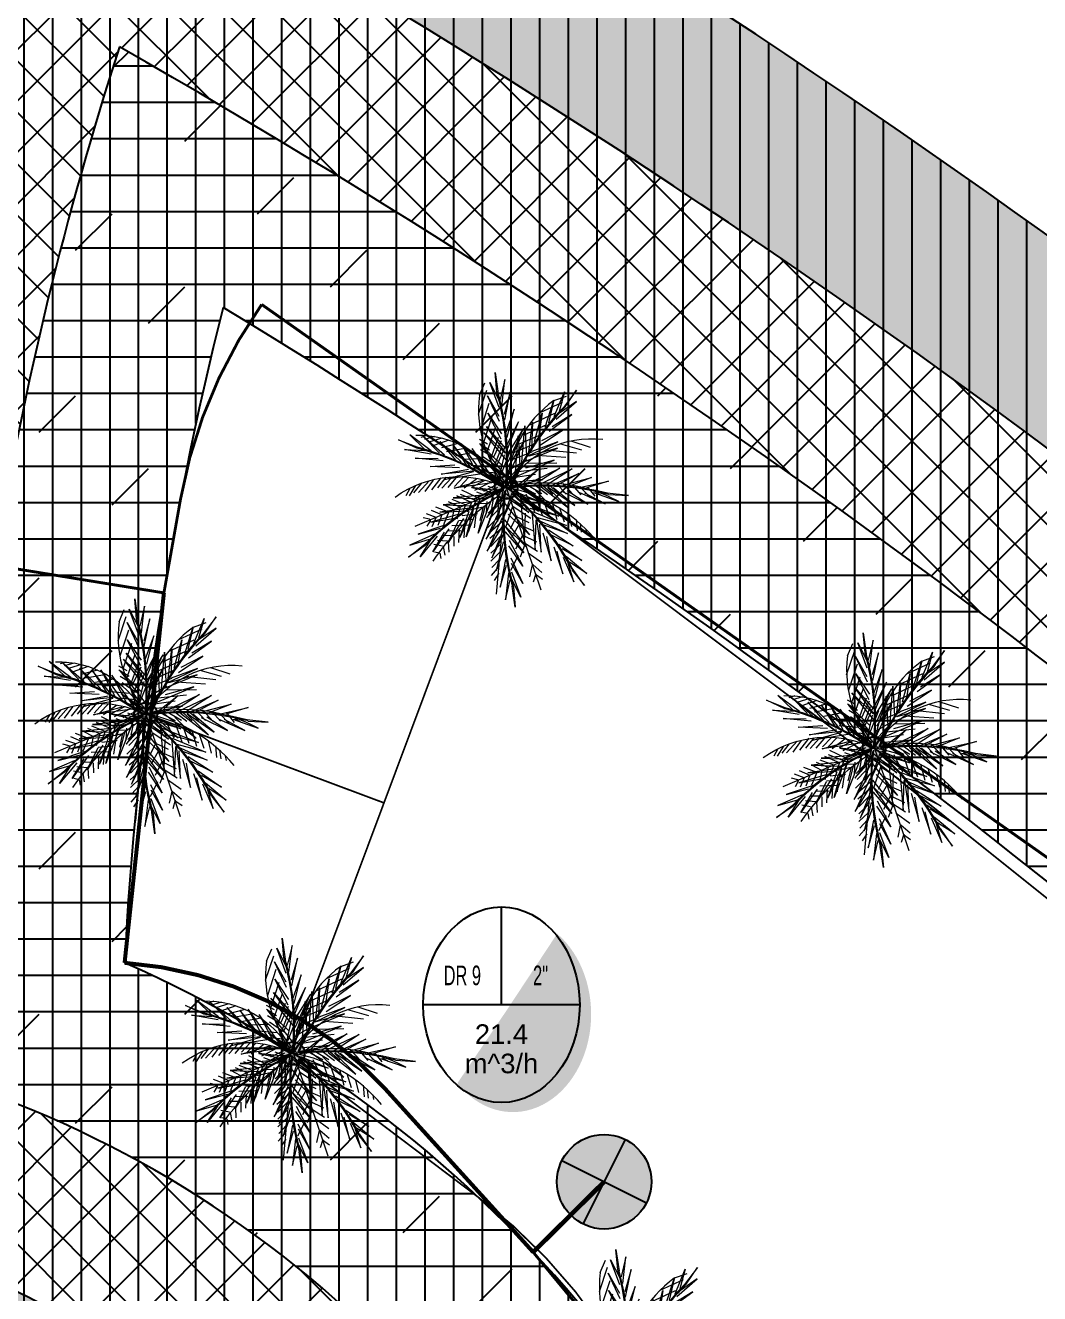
# Model space of a CAD drawing. Extents: x 671027 to 671614, y 802418 to 802669.
# Drawn here: x 671304.02 to 671321.72, y 802495.38 to 802517.52 of the extents above; entities that cross this region are included whole.
import ezdxf
from ezdxf.enums import TextEntityAlignment as Align

# ---------------------------------------------------------------- set-up
doc = ezdxf.new("R2010")
doc.units = 0
for name, color, linetype in [('Bubbler 110', 1, 'Continuous'), ('drip line', 7, 'Continuous'), ('L-VALV-NOTN', 7, 'Continuous'), ('L-VALV-SYMB', 7, 'Continuous'), ('L-ZONE-ATTR-VALV', 7, 'Continuous'), ('Pipe-Lateral-10 Bars-32mm', 7, 'Continuous'), ('Pipe-Lateral-10 Bars-50mm', 7, 'Continuous'), ('Pipe-Lateral-10 Bars-75mm', 7, 'Continuous'), ('Pipe-Lateral-10 Bars-90mm', 7, 'Continuous'), ('shrubs-Gc', 7, 'Continuous')]:
    doc.layers.add(name, color=color, linetype=linetype)
doc.layers.add('L-SYMB-TRIM', color=7, linetype='Continuous', true_color=0x000000)
doc.layers.add('palm bltshardia', color=8, linetype='Continuous', lineweight=15)
doc.styles.get("Standard").update_dxf_attribs({"font": 'arial.ttf'})
doc.styles.add('ValveZoneLabelText', font='arial.ttf', dxfattribs={"height": 0.2})
doc.linetypes.add('32mm', pattern='A,0.5,-0.2,["32mm",Standard,S=0.1,R=0,X=-0.1,Y=-0.05],-0.5', length=1.2)
doc.linetypes.add('50mm', pattern='A,0.5,-0.2,["50mm",Standard,S=0.1,R=0,X=-0.1,Y=-0.05],-0.5', length=1.2)
doc.linetypes.add('75mm', pattern='A,0.5,-0.2,["75mm",Standard,S=0.1,R=0,X=-0.1,Y=-0.05],-0.5', length=1.2)
doc.linetypes.add('90mm', pattern='A,0.5,-0.2,["90mm",Standard,S=0.1,R=0,X=-0.1,Y=-0.05],-0.5', length=1.2)
doc.linetypes.add('PIPE 90', pattern='A,12.7,-5.08,["GAS",Standard,S=2.54,R=0,X=-2.54,Y=-1.27],-6.35', length=24.13)
pattern_1 = [(90, (0, 0), (-0.5, 0), [])]

# ---------------------------------------------------------------- blocks, each defined once
blk = doc.blocks.new('aer')
at = {"layer": 'palm bltshardia', "color": 60}
for p, q in [((-0.891, 1.136, -0.051), (-0.879, 1.331, -0.051)), ((-0.255, 1.133, -0.051), (-0.058, 1.356, -0.051)), ((-0.81, 0.872, -0.051), (-0.819, 1.243, -0.051)), ((-0.278, 0.753, -0.051), (-0.062, 1.138, -0.051)), ((-0.277, 0.977, -0.051), (-0.076, 1.224, -0.051)), ((-0.707, 0.675, -0.051), (-0.718, 1.075, -0.051)), ((-0.258, 0.596, -0.051), (-0.065, 0.972, -0.051)), ((-0.603, 0.53, -0.051), (-0.613, 0.908, -0.051)), ((-0.51, 0.415, -0.051), (-0.513, 0.771, -0.051)), ((-0.21, 0.41, -0.051), (-0.041, 0.821, -0.051)), ((0.825, 0.752, -0.051), (0.985, 0.699, -0.051)), ((0.904, 0.782, -0.051), (1.026, 0.747, -0.051)), ((1.011, 0.826, -0.051), (1.077, 0.81, -0.051)), ((-0.425, 0.295, -0.051), (-0.425, 0.655, -0.051)), ((-0.339, 0.232, -0.051), (-0.331, 0.554, -0.051)), ((-0.149, 0.254, -0.051), (-0.025, 0.658, -0.051)), ((0.575, 0.6, -0.051), (0.788, 0.582, -0.051)), ((0.714, 0.682, -0.051), (0.895, 0.65, -0.051)), ((-0.217, 0.114, -0.051), (-0.257, 0.443, -0.051)), ((-0.095, 0.15, -0.051), (-0.012, 0.47, -0.051)), ((0.371, 0.427, -0.051), (0.632, 0.412, -0.051)), ((0.48, 0.526, -0.051), (0.717, 0.496, -0.051)), ((-1.388, 0.173, -0.051), (-1.523, 0.314, -0.051)), ((-1.139, 0.052, -0.051), (-1.417, 0.299, -0.051)), ((-0.925, -0.006, -0.051), (-1.225, 0.258, -0.051)), ((-0.748, -0.029, -0.051), (-1.032, 0.221, -0.051)), ((-0.6, -0.038, -0.051), (-0.863, 0.202, -0.051)), ((-0.454, -0.058, -0.051), (-0.718, 0.187, -0.051)), ((-0.349, -0.038, -0.051), (-0.579, 0.187, -0.051)), ((0.196, 0.228, -0.051), (0.479, 0.242, -0.051)), ((0.29, 0.343, -0.051), (0.575, 0.325, -0.051)), ((-0.18, -0.029, -0.051), (-0.449, 0.166, -0.051)), ((0.119, 0.117, -0.051), (0.41, 0.15, -0.051))]:
    blk.add_line(p, q, dxfattribs=at)
at = {"layer": 'palm bltshardia', "elevation": -0.051}
for points in [[(-0.74, 1.253), (-0.9, 1.5), (-0.747, 1.23)], [(0.677, 1.327), (0.807, 1.59), (0.653, 1.32)], [(-1.325, 0.422), (-1.605, 0.513), (-1.304, 0.434)], [(1.474, 0.41), (1.758, 0.487), (1.454, 0.424)], [(1.37, -0.471), (1.65, -0.562), (1.35, -0.483)], [(-1.038, -0.969), (-1.257, -1.165), (-1.038, -0.945)], [(0.31, -1.415), (0.371, -1.703), (0.289, -1.403)]]:
    blk.add_lwpolyline(points, dxfattribs=at)
at = {"layer": 'palm bltshardia', "color": 52, "elevation": -0.051}
for points in [[(-0.674, 1.05), (-0.948, 1.329), (-0.715, 1.143)], [(-0.629, 1.061), (-0.748, 1.433), (-0.692, 1.141)], [(0.421, 1.002), (0.498, 1.407), (0.461, 1.073)], [(0.484, 0.952), (0.786, 1.232), (0.523, 1.022)], [(-0.372, 0.679), (-0.449, 1.098), (-0.424, 0.739)], [(0.226, 0.576), (0.227, 1.052), (0.262, 0.648)], [(-0.455, 0.644), (-0.79, 0.908), (-0.484, 0.718)], [(-0.243, 0.4), (-0.234, 0.912), (-0.291, 0.483)], [(0.073, 0.241), (0.046, 0.832), (0.12, 0.405)], [(0.228, 0.559), (0.631, 0.814), (0.27, 0.628)], [(-1.112, 0.409), (-1.451, 0.603), (-1.212, 0.425)], [(-0.664, 0.301), (-1.004, 0.558), (-0.742, 0.31)], [(-0.251, 0.358), (-0.722, 0.605), (-0.315, 0.456)], [(-0.334, 0.177), (-0.694, 0.569), (-0.446, 0.214)], [(0.472, 0.216), (0.851, 0.589), (0.585, 0.247)], [(0.807, 0.324), (1.16, 0.563), (0.886, 0.329)], [(1.26, 0.408), (1.609, 0.585), (1.361, 0.419)], [(-1.111, 0.363), (-1.501, 0.383), (-1.204, 0.404)], [(-0.02, 0.001), (-0.243, 0.382), (-0.081, 0.025)], [(0.009, 0.105), (0.103, 0.536), (-0.019, 0.164)], [(0.083, 0.078), (0.397, 0.386), (0.148, 0.085)], [(0.094, 0.247), (0.608, 0.539), (0.207, 0.374)], [(1.257, 0.363), (1.648, 0.363), (1.352, 0.399)], [(-0.675, 0.212), (-1.1, 0.179), (-0.747, 0.247)], [(0.51, 0.195), (0.995, 0.031), (0.603, 0.216)], [(0.814, 0.234), (1.237, 0.18), (0.887, 0.265)], [(-0.373, 0.158), (-0.866, 0.018), (-0.465, 0.183)], [(-0.024, -0.011), (-0.416, -0.211), (-0.088, 0.002)], [(0.069, -0.039), (0.462, 0.162), (0.133, -0.051)], [(-0.021, -0.049), (-0.462, -0.051), (-0.073, -0.09)], [(0.022, -0.075), (-0.197, -0.458), (0.031, -0.14)], [(-0.013, -0.058), (-0.035, -0.498), (-0.056, -0.107)], [(0.034, -0.072), (0.404, -0.312), (0.055, -0.134)], [(0.066, -0.051), (0.288, -0.432), (0.127, -0.075)], [(0.419, -0.208), (0.911, -0.068), (0.511, -0.233)], [(-0.33, -0.233), (-0.849, -0.348), (-0.418, -0.311)], [(-0.334, -0.276), (-0.459, -0.773), (-0.402, -0.343)], [(0.38, -0.226), (0.739, -0.618), (0.491, -0.263)], [(0.709, -0.351), (1.049, -0.607), (0.788, -0.36)], [(0.721, -0.261), (1.146, -0.229), (0.792, -0.296)], [(-0.603, -0.456), (-0.995, -0.622), (-0.65, -0.52)], [(-0.531, -0.511), (-0.716, -0.895), (-0.597, -0.555)], [(0.027, -0.435), (-0.133, -0.942), (0.05, -0.549)], [(0.062, -0.459), (0.43, -0.816), (0.087, -0.551)], [(1.156, -0.413), (1.547, -0.432), (1.249, -0.453)], [(1.157, -0.458), (1.496, -0.653), (1.257, -0.474)], [(-0.92, -0.79), (-1.258, -0.987), (-0.984, -0.869)], [(-0.88, -0.812), (-1.092, -1.141), (-0.961, -0.873)], [(0.084, -0.782), (0.031, -1.205), (0.115, -0.855)], [(0.167, -0.748), (0.408, -1.099), (0.172, -0.827)], [(0.214, -1.224), (0.216, -1.615), (0.251, -1.319)], [(0.254, -1.2), (0.432, -1.548), (0.265, -1.301)]]:
    blk.add_lwpolyline(points, dxfattribs=at)
at = {"layer": 'palm bltshardia', "color": 64, "elevation": -0.051}
for points in [[(-0.51, 0.897), (-0.602, 1.299), (-0.551, 0.966)], [(0.566, 1.137), (0.83, 1.426), (0.604, 1.231)], [(-0.585, 0.868), (-0.897, 1.137), (-0.626, 0.937)], [(0.292, 0.778), (0.353, 1.2), (0.342, 0.84)], [(-0.298, 0.478), (-0.317, 0.955), (-0.337, 0.549)], [(0.146, 0.458), (0.125, 0.989), (0.199, 0.563)], [(0.364, 0.723), (0.688, 0.999), (0.39, 0.798)], [(-0.095, 0.207), (-0.091, 0.798), (-0.148, 0.369)], [(-0.913, 0.369), (-1.252, 0.602), (-0.99, 0.392)], [(-0.313, 0.485), (-0.726, 0.725), (-0.358, 0.553)], [(0.187, 0.472), (0.635, 0.72), (0.235, 0.555)], [(0.612, 0.236), (0.966, 0.557), (0.69, 0.258)], [(1.059, 0.379), (1.41, 0.595), (1.138, 0.398)], [(-0.474, 0.204), (-0.81, 0.542), (-0.55, 0.23)], [(-0.1, 0.185), (-0.625, 0.458), (-0.218, 0.308)], [(-0.129, 0.074), (-0.526, 0.513), (-0.278, 0.157)], [(0.047, 0.113), (-0.064, 0.539), (0.073, 0.172)], [(0.262, 0.124), (0.681, 0.542), (0.415, 0.2)], [(-0.922, 0.289), (-1.334, 0.276), (-1, 0.312)], [(-0.463, 0.191), (-0.929, 0.088), (-0.541, 0.21)], [(0.119, 0.08), (0.5, 0.3), (0.143, 0.14)], [(0.601, 0.224), (1.061, 0.097), (0.681, 0.239)], [(1.065, 0.298), (1.475, 0.264), (1.143, 0.317)], [(-0.148, 0.064), (-0.719, -0.091), (-0.319, 0.074)], [(0.083, 0.065), (0.409, -0.232), (0.148, 0.06)], [(0.194, -0.113), (0.765, 0.041), (0.364, -0.124)], [(0.281, 0.113), (0.843, -0.071), (0.451, 0.114)], [(-0.139, -0.107), (-0.717, -0.231), (-0.285, -0.194)], [(-0.139, -0.129), (-0.291, -0.7), (-0.234, -0.271)], [(0.175, -0.124), (0.572, -0.562), (0.324, -0.207)], [(0.509, -0.24), (0.974, -0.138), (0.587, -0.26)], [(-0.424, -0.34), (-0.884, -0.463), (-0.484, -0.393)], [(-0.407, -0.338), (-0.551, -0.792), (-0.463, -0.396)], [(0.013, -0.206), (-0.168, -0.769), (0.015, -0.376)], [(0.032, -0.217), (0.451, -0.634), (0.108, -0.37)], [(0.519, -0.254), (0.856, -0.591), (0.596, -0.279)], [(0.967, -0.338), (1.379, -0.325), (1.045, -0.361)], [(0.079, -0.553), (0.401, -0.905), (0.101, -0.631)], [(0.958, -0.419), (1.298, -0.652), (1.036, -0.441)], [(-0.786, -0.638), (-1.158, -0.815), (-0.845, -0.694)], [(-0.721, -0.686), (-0.916, -1.049), (-0.78, -0.742)], [(0.073, -0.569), (-0.052, -1.029), (0.088, -0.648)], [(0.149, -1.032), (0.117, -1.442), (0.168, -1.11)], [(0.223, -1), (0.44, -1.35), (0.242, -1.078)]]:
    blk.add_lwpolyline(points, dxfattribs=at)
at = {"layer": 'palm bltshardia', "color": 13, "elevation": -0.051}
for points in [[(0.679, 1.294, 0.163977), (0.009, 0.019, -5.135633)], [(-0.891, 1.136, 0.234869), (0.008, 0.007, 2.6185)], [(1.191, 0.889, 0.174923), (0.009, 0.019, -4.874429)], [(-1.388, 0.173, 0.234869), (0.051, 0.063, 2.6185)]]:
    blk.add_lwpolyline(points, format="xyb", dxfattribs=at)
at = {"layer": 'palm bltshardia', "color": 60, "elevation": -0.051}
for points in [[(0.459, 1.092), (0.619, 1.137)], [(0.57, 1.168), (0.645, 1.225)], [(0.346, 0.901), (0.522, 0.958)], [(0.406, 0.989), (0.614, 1.066)], [(0.232, 0.696), (0.429, 0.764)], [(0.268, 0.782), (0.488, 0.862)], [(0.15, 0.486), (0.355, 0.584)], [(0.192, 0.581), (0.389, 0.672)], [(0.092, 0.302), (0.284, 0.444)], [(0.113, 0.39), (0.329, 0.511)], [(-0.476, 0.001), (-0.659, 0.21)], [(-0.344, -0.005), (-0.564, 0.236)], [(-0.198, -0.001), (-0.478, 0.278)], [(0.048, 0.193), (0.251, 0.359)], [(-0.476, 0.001), (-0.651, -0.125)], [(0.132, -0.016), (0.347, 0.123)], [(0.29, -0.013), (0.55, 0.155)], [(0.436, -0.04), (0.597, 0.101)], [(0.555, -0.049), (0.726, 0.112)], [(0.724, -0.058), (0.9, 0.095)], [(0.858, -0.062), (1.03, 0.056)], [(0.997, -0.081), (1.205, 0.046)], [(-0.688, 0), (-0.795, -0.082)], [(-0.598, -0.007), (-0.74, -0.106)], [(-0.525, -0.157), (-0.625, -0.418)], [(-0.344, -0.005), (-0.553, -0.137)], [(-0.367, -0.091), (-0.498, -0.341)], [(-0.251, -0.055), (-0.363, -0.254)], [(-0.147, -0.032), (-0.263, -0.217)], [(-0.163, -0.164), (-0.144, -0.437)], [(-0.001, -0.11), (-0.118, -0.234)], [(-0.094, -0.105), (-0.081, -0.326)], [(-0.003, -0.151), (-0.028, -0.305)], [(0.042, -0.131), (0.164, -0.228)], [(0.103, -0.075), (0.236, -0.386)], [(0.189, -0.097), (0.322, -0.407)], [(0.29, -0.023), (0.519, -0.229)], [(0.305, -0.161), (0.429, -0.48)], [(0.437, -0.019), (0.574, -0.184)], [(0.556, -0.029), (0.699, -0.215)], [(0.724, -0.048), (0.874, -0.227)], [(0.857, -0.065), (1.008, -0.209)], [(1.18, -0.085), (1.34, -0.007)], [(1.18, -0.094), (1.325, -0.196)], [(1.32, -0.104), (1.43, -0.038)], [(1.32, -0.098), (1.418, -0.18)], [(-0.754, -0.298), (-0.822, -0.593)], [(-0.654, -0.229), (-0.713, -0.49)], [(-0.286, -0.34), (-0.232, -0.566)], [(-0.219, -0.243), (-0.203, -0.469)], [(-0.002, -0.222), (-0.116, -0.329)], [(-0.002, -0.308), (-0.108, -0.42)], [(0.047, -0.233), (0.01, -0.392)], [(0.112, -0.327), (0.049, -0.488)], [(0.06, -0.226), (0.195, -0.318)], [(0.075, -0.338), (0.231, -0.415)], [(0.425, -0.226), (0.506, -0.483)], [(0.522, -0.296), (0.588, -0.511)], [(0.621, -0.36), (0.699, -0.542)], [(0.974, -0.228), (1.131, -0.415)], [(-0.966, -0.495), (-0.98, -0.727)], [(-0.864, -0.39), (-0.901, -0.638)], [(-0.388, -0.512), (-0.311, -0.683)], [(-0.353, -0.437), (-0.28, -0.608)], [(-0.002, -0.409), (-0.051, -0.459), (-0.22, -0.606)], [(-0.002, -0.478), (-0.172, -0.649)], [(-0.002, -0.548), (-0.171, -0.706)], [(-0.002, -0.409), (0.047, -0.459), (0.121, -0.528)], [(-0.002, -0.478), (0.102, -0.583)], [(-0.002, -0.548), (0.105, -0.657)], [(0.129, -0.42), (0.091, -0.619)], [(0.187, -0.532), (0.125, -0.75)], [(0.126, -0.419), (0.288, -0.539)], [(0.158, -0.54), (0.351, -0.659)], [(0.729, -0.411), (0.789, -0.581)], [(0.829, -0.453), (0.894, -0.625)], [(0.922, -0.499), (0.988, -0.649)], [(1.013, -0.55), (1.089, -0.703)], [(-1.094, -0.665), (-1.113, -0.814)], [(-1.032, -0.575), (-1.052, -0.757)], [(-0.446, -0.674), (-0.361, -0.861)], [(-0.435, -0.581), (-0.335, -0.782)], [(-0.003, -0.64), (-0.149, -0.79)], [(-0.003, -0.726), (-0.14, -0.854)], [(-0.003, -0.64), (0.116, -0.754)], [(-0.003, -0.726), (0.14, -0.841)], [(0.239, -0.622), (0.171, -0.827)], [(0.181, -0.642), (0.37, -0.747)], [(0.286, -0.717), (0.199, -0.946)], [(1.102, -0.589), (1.171, -0.694)], [(-1.152, -0.763), (-1.161, -0.855)], [(-0.505, -0.816), (-0.4, -1.009)], [(-0.485, -0.747), (-0.393, -0.918)], [(-0.002, -0.904), (-0.144, -1.051)], [(-0.003, -0.829), (-0.127, -0.93)], [(-0.004, -0.904), (0.136, -1.052)], [(-0.003, -0.829), (0.138, -0.925)], [(0.211, -0.744), (0.429, -0.854)], [(0.316, -0.854), (0.242, -1.038)], [(0.28, -0.865), (0.459, -0.951)], [(-0.534, -0.991), (-0.439, -1.198)], [(-0.519, -0.935), (-0.414, -1.11)], [(-0.003, -1.014), (-0.124, -1.13)], [(-0.003, -1.106), (-0.107, -1.216)], [(-0.005, -1.014), (0.116, -1.131)], [(-0.005, -1.106), (0.099, -1.216)], [(0.341, -0.985), (0.28, -1.117)], [(0.381, -1.09), (0.311, -1.222)], [(0.351, -0.979), (0.485, -1.034)], [(0.392, -1.083), (0.533, -1.133)], [(-0.547, -1.202), (-0.446, -1.344)], [(-0.543, -1.113), (-0.461, -1.266)], [(-0.003, -1.199), (-0.015, -1.204), (-0.072, -1.28)], [(-0.005, -1.199), (0.007, -1.204), (0.063, -1.28)], [(0.42, -1.186), (0.348, -1.292)], [(0.428, -1.18), (0.553, -1.209)], [(0.496, -1.263), (0.45, -1.328)], [(0.496, -1.263), (0.574, -1.28)], [(-0.541, -1.292), (-0.468, -1.389)]]:
    blk.add_lwpolyline(points, dxfattribs=at)
at = {"layer": 'palm bltshardia', "color": 13, "elevation": -0.051}
for points in [[(1.572, -0.121), (-0.008, 0.006)], [(-0.001, -0.009), (-0.005, -1.443)], [(0.023, -0.021), (1.368, -0.745)]]:
    blk.add_lwpolyline(points, dxfattribs=at)
at = {"layer": 'palm bltshardia', "color": 60, "elevation": -0.051}
blk.add_lwpolyline([(0.564, -1.395, -0.096681), (0.06, -0.134, 0.41346)], format="xyb", dxfattribs=at)
at = {"layer": 'palm bltshardia', "color": 15}
for centre, radius, start, end in [((3.668, -0.983, -0.051), 3.795, 142.5718, 163.5983), ((3.668, -0.983, -0.051), 3.781, 142.2898, 163.5983), ((2.757, 2.687, -0.051), 3.795, 202.5718, 223.5983), ((2.757, 2.687, -0.051), 3.781, 202.2898, 223.5983), ((-1.82, -3.326, -0.051), 3.781, 61.1603, 82.4687), ((-1.82, -3.326, -0.051), 3.795, 61.1603, 82.1867), ((1.778, -3.358, -0.051), 3.795, 94.9049, 115.9313), ((1.778, -3.358, -0.051), 3.781, 94.6228, 115.9313), ((1.96, -3.271, -0.051), 3.795, 121.1603, 142.1867), ((1.96, -3.271, -0.051), 3.781, 121.1603, 142.4687), ((3.803, 0.03, -0.051), 3.795, 181.1603, 202.1867), ((3.803, 0.03, -0.051), 3.781, 181.1603, 202.4687), ((1.866, 3.277, -0.051), 3.795, 241.1603, 262.1867), ((1.866, 3.277, -0.051), 3.781, 241.1603, 262.4687)]:
    blk.add_arc(centre, radius, start, end, dxfattribs=at)
at = {"layer": 'palm bltshardia', "color": 60, "extrusion": (0, 0, -1)}
for centre, major_axis, start_param, end_param in [((1.156, 0.858, -0.051), (0.869, -1.145), 1.597919, 2.736382), ((0.009, 0.019, -0.051), (-0.0166, -0.0126), 4.61587, 6.963033), ((1.019, -1.193, -0.051), (-1.248, -0.947), 0.42674, 1.511951)]:
    blk.add_ellipse(centre, major_axis=major_axis, ratio=1, start_param=start_param, end_param=end_param, dxfattribs=at)
at = {"layer": 'palm bltshardia', "color": 13, "extrusion": (0, 0, -1)}
blk.add_ellipse((0.106, -1.436, -0.051), major_axis=(0.863, -1.136), ratio=1, start_param=2.601404, end_param=3.68612, dxfattribs=at)
blk = doc.blocks.new('Bubbler 110')
at = {"layer": 'Bubbler 110'}
h = blk.add_hatch(color=1, dxfattribs=at)
h.dxf.hatch_style = 1
h.paths.add_polyline_path([(-0.2, 0, 1), (0.2, 0, 1)])
at = {"layer": 'Bubbler 110', "color": 7}
blk.add_circle((0, 0), 0.2, dxfattribs=at)
blk = doc.blocks.new('valvesym-1')
at = {"linetype": 'Continuous', "lineweight": 0}
for points in [[(-0.006, 0), (-0.747, 0), (-0.75, 0.006), (-0.741, 0.117), (-0.713, 0.232), (-0.668, 0.34), (-0.607, 0.441), (-0.53, 0.53), (-0.441, 0.607), (-0.34, 0.668), (-0.232, 0.713), (-0.117, 0.741), (-0.006, 0.75), (0, 0.747), (0, 0.006)], [(0.747, 0), (0.006, 0), (0, -0.006), (0, -0.747), (0.006, -0.75), (0.117, -0.741), (0.232, -0.713), (0.34, -0.668), (0.441, -0.607), (0.53, -0.53), (0.607, -0.441), (0.668, -0.34), (0.713, -0.232), (0.741, -0.117), (0.75, -0.006)]]:
    blk.add_hatch(color=0, dxfattribs=at).paths.add_polyline_path(points, flags=0)
at = {"layer": 'L-SYMB-TRIM', "linetype": 'Continuous', "lineweight": 0}
h = blk.add_hatch(color=256, dxfattribs=at)
edge = h.paths.add_edge_path()
edge.add_arc((0, 0), 0.75, 0, 360)
at = {"color": 0, "linetype": 'Continuous', "ltscale": 0.102234, "flags": 128}
for points in [[(0, 0.75), (0, -0.75)], [(0.75, 0), (-0.75, 0)]]:
    blk.add_lwpolyline(points, dxfattribs=at)
at = {"color": 0, "linetype": 'Continuous', "ltscale": 0.102234}
blk.add_circle((0, 0), 0.75, dxfattribs=at)
blk = doc.blocks.new('ControlValve-1')
at = {"layer": 'L-VALV-SYMB', "color": 0, "xscale": 1.000000032, "yscale": 1.000000032}
blk.add_blockref('valvesym-1', (0, 0), dxfattribs=at)
at = {"layer": 'L-ZONE-ATTR-VALV', "style": 'ValveZoneLabelText'}
blk.add_attdef('WaterSource/ZoneId', (0, 0), '', height=0.2, dxfattribs=at)
blk = doc.blocks.new('V-D-2')
at = {"layer": 'L-VALV-SYMB', "color": 12, "rotation": 63.40581976892219}
blk.add_blockref('ControlValve-1', (0, 0), dxfattribs=at)
blk = doc.blocks.new('vnotation-4')
h = blk.add_hatch(color=256)
edge = h.paths.add_edge_path()
edge.add_ellipse((0, 0), major_axis=(0, 0.5), ratio=0.8, start_angle=151.23939, end_angle=321.13783)
edge.add_ellipse((0.0585, -0.049), major_axis=(0, 0.5), ratio=0.8, start_angle=141.13783, end_angle=331.23939, ccw=False)
for p, q in [((0, 0), (0, 0.5)), ((0.4, 0), (-0.4, 0))]:
    blk.add_line(p, q)
blk.add_ellipse((0, 0), major_axis=(0, 0.5), ratio=0.8, start_param=-3.141592653589793, end_param=3.141592653589793)
for tag, p in [('AA', (-0.2, 0.15)), ('2', (0.2, 0.15)), ('20', (0, -0.15)), ('GPM', (0, -0.3))]:
    blk.add_attdef(tag, text='', height=0.1).set_placement(p, align=Align.MIDDLE_CENTER)
at = {"flags": 1}
blk.add_attdef('WATERSOURCE/ZONEID', text='', height=0.005, dxfattribs=at).set_placement((0, 0), align=Align.MIDDLE_CENTER)

msp = doc.modelspace()

# ---------------------------------------------------------------- hatches: boundary and pattern name
at = {"layer": 'drip line', "true_color": 0xfecc66, "transparency": 33554585}
h = msp.add_hatch(dxfattribs=at)
h.set_pattern_fill('ANSI31', color=31, scale=4, angle=45)
h.set_pattern_definition(pattern_1)
h.paths.add_polyline_path([(671292.732, 802495.492, -0.295554), (671291.064, 802492.689, 0.809739), (671297.362, 802467.992, -0.295554), (671300.169, 802466.33, 0.080075), (671313.429, 802447.808, 0.003742), (671311.029, 802445.97, -0.078776), (671297.483, 802464.994, -0.809739), (671289.734, 802495.378, -0.105119), (671295.029, 802525.938, 0.032831), (671277.106, 802532.678, -0.001331), (671278.324, 802535.444, -0.037138), (671298.922, 802527.436, 0.115157)])
h = msp.add_hatch(dxfattribs=at)
h.set_pattern_fill('ANSI31', color=31, scale=4, angle=45)
h.set_pattern_definition(pattern_1)
h.paths.add_polyline_path([(671289.734, 802495.378, 0.809739), (671297.483, 802464.994, 0.078776), (671311.029, 802445.97, 0.003734), (671308.661, 802444.1, -0.071758), (671295.636, 802462.019, -0.727484), (671286.688, 802497.105, -0.089692), (671291.216, 802524.341, 0.028515), (671275.903, 802529.908, -0.001331), (671277.106, 802532.678, -0.032831), (671295.029, 802525.938, 0.105119)])
h = msp.add_hatch(dxfattribs=at)
h.set_pattern_fill('ANSI31', color=31, scale=4, angle=45)
h.set_pattern_definition(pattern_1)
h.paths.add_polyline_path([(671286.688, 802497.105, 0.727484), (671295.636, 802462.019, 0.071758), (671308.661, 802444.1, 0.003727), (671306.326, 802442.199, -0.065893), (671293.75, 802459.199, -0.669872), (671283.682, 802498.678, -0.07574), (671287.479, 802522.652, 0.024176), (671274.715, 802527.132, -0.00133), (671275.903, 802529.908, -0.028515), (671291.216, 802524.341, 0.089692)])
h = msp.add_hatch(dxfattribs=at)
h.set_pattern_fill('ANSI31', color=31, scale=4, angle=45)
h.set_pattern_definition(pattern_1)
h.paths.add_polyline_path([(671296.697, 802496.716, -0.110571), (671302.512, 802525.664, -0.131747), (671359.815, 802473.982, 0.003779), (671356.99, 802472.823, 0.125113), (671304.023, 802521.485, 0.098023), (671299.696, 802496.782, -0.642268), (671306.9, 802468.533, 0.080284), (671319.166, 802451.976, 0.003771), (671316.684, 802450.21, -0.07826), (671304.236, 802467.155, -0.356419), (671305.017, 802470.868, 0.642268), (671299.161, 802493.83, -0.356419)])
h = msp.add_hatch(dxfattribs=at)
h.set_pattern_fill('ANSI31', color=31, scale=4, angle=45)
h.set_pattern_definition(pattern_1)
h.paths.add_polyline_path([(671310.645, 802467.915, 0.073431), (671321.687, 802453.713, 0.003788), (671319.166, 802451.976, -0.080284), (671306.9, 802468.533, 0.642268), (671299.696, 802496.782, -0.098023), (671304.023, 802521.485, -0.125113), (671356.99, 802472.823, 0.003771), (671354.188, 802471.625, 0.117953), (671305.666, 802517.143, 0.074591), (671302.687, 802499.117, -0.551937)])
h = msp.add_hatch(dxfattribs=at)
h.set_pattern_fill('ANSI31', color=31, scale=4, angle=45)
h.set_pattern_definition(pattern_1)
h.paths.add_polyline_path([(671354.188, 802471.625, 0.003764), (671351.41, 802470.387, 0.110134), (671307.476, 802512.595, 0.049505), (671305.755, 802501.153, -0.485751), (671314.313, 802467.597, 0.067375), (671324.247, 802455.42, 0.003809), (671321.687, 802453.713, -0.073431), (671310.645, 802467.915, 0.551937), (671302.687, 802499.117, -0.074591), (671305.666, 802517.143, -0.117953)])
at = {"layer": 'shrubs-Gc'}
h = msp.add_hatch(dxfattribs=at)
h.set_pattern_fill('AR-SAND', color=219, scale=0.01125)
h.paths.add_polyline_path([(671292.732, 802495.492, -0.295554), (671291.064, 802492.689, 0.809739), (671297.362, 802467.992, -0.295554), (671300.169, 802466.33, 0.080075), (671313.429, 802447.808, 0.003742), (671311.029, 802445.97, -0.078776), (671297.483, 802464.994, -0.809739), (671289.734, 802495.378, -0.105119), (671295.029, 802525.938, 0.032831), (671277.106, 802532.678, -0.001331), (671278.324, 802535.444, -0.037138), (671298.922, 802527.436, 0.115157)])
h = msp.add_hatch(dxfattribs=at)
h.set_pattern_fill('ANSI37', color=74, scale=0.2)
h.paths.add_polyline_path([(671289.734, 802495.378, 0.809739), (671297.483, 802464.994, 0.078776), (671311.029, 802445.97, 0.003734), (671308.661, 802444.1, -0.071758), (671295.636, 802462.019, -0.727484), (671286.688, 802497.105, -0.089692), (671291.216, 802524.341, 0.028515), (671275.903, 802529.908, -0.001331), (671277.106, 802532.678, -0.032831), (671295.029, 802525.938, 0.105119)])
at = {"layer": 'shrubs-Gc', "linetype": 'ByBlock'}
h = msp.add_hatch(dxfattribs=at)
h.set_pattern_fill('DOLMIT', color=240, scale=0.1)
h.paths.add_polyline_path([(671286.688, 802497.105, 0.727484), (671295.636, 802462.019, 0.071758), (671308.661, 802444.1, 0.003727), (671306.326, 802442.199, -0.065893), (671293.75, 802459.199, -0.669872), (671283.682, 802498.678, -0.07574), (671287.479, 802522.652, 0.024176), (671274.715, 802527.132, -0.00133), (671275.903, 802529.908, -0.028515), (671291.216, 802524.341, 0.089692)])
at = {"layer": 'shrubs-Gc'}
h = msp.add_hatch(dxfattribs=at)
h.set_pattern_fill('AR-SAND', color=219, scale=0.01125)
h.paths.add_polyline_path([(671296.697, 802496.716, -0.110571), (671302.512, 802525.664, -0.131747), (671359.815, 802473.982, 0.003779), (671356.99, 802472.823, 0.125113), (671304.023, 802521.485, 0.098023), (671299.696, 802496.782, -0.642268), (671306.9, 802468.533, 0.080284), (671319.166, 802451.976, 0.003771), (671316.684, 802450.21, -0.07826), (671304.236, 802467.155, -0.356419), (671305.017, 802470.868, 0.642268), (671299.161, 802493.83, -0.356419)])
h = msp.add_hatch(dxfattribs=at)
h.set_pattern_fill('ANSI37', color=74, scale=0.2)
h.paths.add_polyline_path([(671310.645, 802467.915, 0.073431), (671321.687, 802453.713, 0.003788), (671319.166, 802451.976, -0.080284), (671306.9, 802468.533, 0.642268), (671299.696, 802496.782, -0.098023), (671304.023, 802521.485, -0.125113), (671356.99, 802472.823, 0.003771), (671354.188, 802471.625, 0.117953), (671305.666, 802517.143, 0.074591), (671302.687, 802499.117, -0.551937)])
at = {"layer": 'shrubs-Gc', "linetype": 'ByBlock'}
h = msp.add_hatch(dxfattribs=at)
h.set_pattern_fill('DOLMIT', color=240, scale=0.1)
h.paths.add_polyline_path([(671354.188, 802471.625, 0.003764), (671351.41, 802470.387, 0.110134), (671307.476, 802512.595, 0.049505), (671305.755, 802501.153, -0.485751), (671314.313, 802467.597, 0.067375), (671324.247, 802455.42, 0.003809), (671321.687, 802453.713, -0.073431), (671310.645, 802467.915, 0.551937), (671302.687, 802499.117, -0.074591), (671305.666, 802517.143, -0.117953)])

# ---------------------------------------------------------------- linework, layer by layer
msp.add_arc((671234.794, 802392.973), 148.972, 32.94164, 62.96292)
at = {"color": 119}
for centre, radius, start, end in [((671234.794, 802392.973), 145.972, 32.94164, 61.6886), ((671364.257, 802498.204), 61.577, 162.08661, 179.1499), ((671234.794, 802392.973), 142.972, 32.94164, 60.28388), ((671364.257, 802498.204), 58.577, 165.77724, 177.11369), ((671234.794, 802392.973), 139.972, 33.57766, 58.71727), ((671296.839, 802481.01), 22.029, 322.4907, 66.1237), ((671296.839, 802481.01), 19.029, 316.5153, 72.0991), ((671296.839, 802481.01), 16.029, 308.8845, 79.7299)]:
    msp.add_arc(centre, radius, start, end, dxfattribs=at)
at = {"layer": 'Pipe-Lateral-10 Bars-32mm', "color": 5, "linetype": '32mm', "const_width": 0.03}
for points in [[(671312.375, 802509.546), (671308.644, 802499.564)], [(671306.105, 802505.506), (671310.282, 802503.945)]]:
    msp.add_lwpolyline(points, dxfattribs=at)
for points in [[(671349.584, 802473.07), (671347.066, 802476.678, 0.059929), (671331.108, 802494.548, 0.02352), (671312.375, 802509.546, 1.44537)], [(671308.649, 802499.538), (671311.916, 802497.07, -0.103492), (671314.51, 802494.097, -0.064855), (671317.205, 802489.415, -0.064855)]]:
    msp.add_lwpolyline(points, format="xyb", dxfattribs=at)
at = {"layer": 'Pipe-Lateral-10 Bars-50mm', "color": 4, "linetype": '50mm', "const_width": 0.05}
for points in [[(671306.441, 802507.611), (671306.73, 802509.242, -0.10997), (671308.147, 802512.646, -0.518856)], [(671312.885, 802496.102), (671315.165, 802493.345, -0.11653), (671317.56, 802488.498, -0.157935)]]:
    msp.add_lwpolyline(points, format="xyb", dxfattribs=at)
for points in [[(671324.495, 802501.132), (671308.147, 802512.646)], [(671306.441, 802507.611), (671300.519, 802508.575)]]:
    msp.add_lwpolyline(points, dxfattribs=at)
at = {"layer": 'Pipe-Lateral-10 Bars-75mm', "color": 6, "linetype": '75mm', "const_width": 0.07}
msp.add_lwpolyline([(671306.441, 802507.611), (671305.755, 802501.153)], dxfattribs=at)
msp.add_lwpolyline([(671312.885, 802496.102), (671310.32, 802498.933, 0.193341), (671305.755, 802501.153, 6.404028)], format="xyb", dxfattribs=at)
at = {"layer": 'Pipe-Lateral-10 Bars-90mm', "color": 40, "linetype": '90mm', "true_color": 0xf8d731, "const_width": 0.08}
msp.add_lwpolyline([(671314.125, 802497.331), (671312.885, 802496.102, 3.358882)], format="xyb", dxfattribs=at)

# ---------------------------------------------------------------- block references
at = {"layer": 'Bubbler 110', "rotation": 293.1852201696411}
for p in [(671312.414, 802509.448, 0.061), (671306.123, 802505.493, 0.061), (671318.837, 802504.901, 0.061), (671308.697, 802499.571, 0.061)]:
    msp.add_blockref('Bubbler 110', p, dxfattribs=at)
at = {"layer": 'L-VALV-NOTN'}
ref = msp.add_blockref('vnotation-4', (671312.332, 802500.421), dxfattribs=dict(at, xscale=3.413760000000002, yscale=3.413760000000002, zscale=1.4))
ref.add_attrib('AA', 'DR 9', dxfattribs={"layer": '0', "height": 0.3414, "width": 0.6}).set_placement((671311.649, 802500.933), align=Align.MIDDLE_CENTER)
ref.add_attrib('2', '2"', dxfattribs={"layer": '0', "height": 0.3414, "width": 0.6}).set_placement((671313.014, 802500.933), align=Align.MIDDLE_CENTER)
ref.add_attrib('20', '21.4', dxfattribs={"layer": '0', "height": 0.3414}).set_placement((671312.332, 802499.909), align=Align.MIDDLE_CENTER)
ref.add_attrib('GPM', 'm^ 3/h', dxfattribs={"layer": '0', "height": 0.3414}).set_placement((671312.332, 802499.396), align=Align.MIDDLE_CENTER)
at = {"layer": 'L-VALV-SYMB', "linetype": 'PIPE 90', "xscale": 1.1, "yscale": 1.1, "zscale": 1.1}
msp.add_blockref('V-D-2', (671314.124, 802497.331), dxfattribs=at)
at = {"layer": 'palm bltshardia', "color": 41, "linetype": 'ByBlock', "xscale": 1.2, "yscale": 1.2, "zscale": 1.2, "rotation": 293.1852201696411}
for p in [(671312.414, 802509.448, 0.061), (671306.123, 802505.493, 0.061), (671318.837, 802504.901, 0.061), (671308.697, 802499.571, 0.061), (671314.522, 802494.133, 0.061)]:
    msp.add_blockref('aer', p, dxfattribs=at)

doc.saveas('drawing.dxf')
